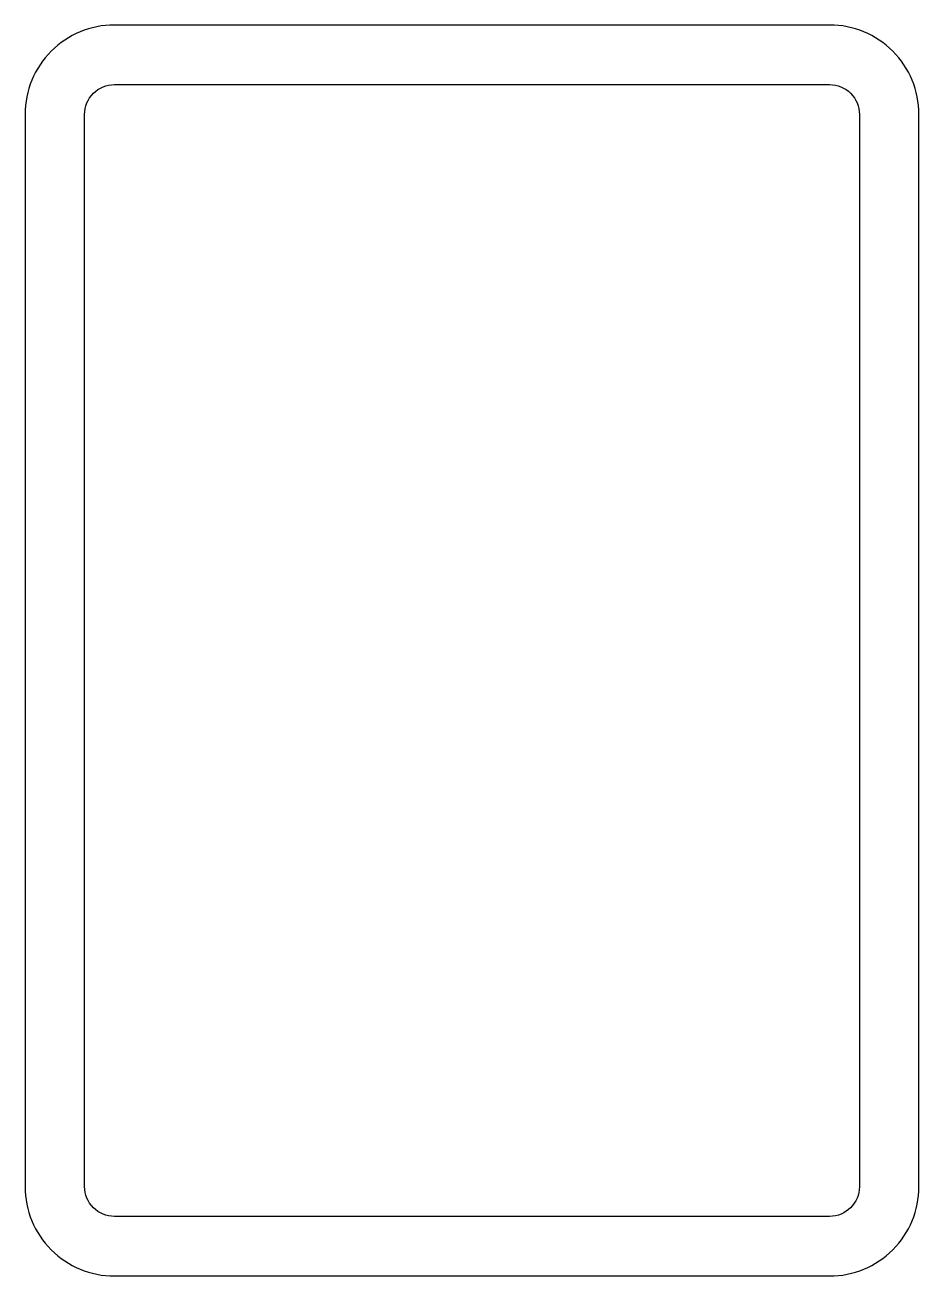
# Model space of a CAD drawing. Header units: millimetres. Extents: x -1 to 14, y -20 to 1.
import ezdxf

# ---------------------------------------------------------------- set-up
doc = ezdxf.new("R2010")
doc.units = ezdxf.units.MM
doc.layers.get('0').update_dxf_attribs({"linetype": 'CONTINUOUS'})

msp = doc.modelspace()

# ---------------------------------------------------------------- linework, layer by layer
for points in [[(0.5, -20), (12.5, -20, 0.414214), (14, -18.5), (14, -0.5, 0.414306), (12.5, 1), (0.5, 1, 0.414214), (-1, -0.5), (-1, -18.5, 0.414214)], [(1.914, -19), (0.5, -19, -0.414214), (0, -18.5), (0, -0.5, -0.414214), (0.5, 0), (12.5, 0, -0.414449), (13, -0.5), (13, -18.5, -0.413978), (12.5, -19)]]:
    msp.add_lwpolyline(points, format="xyb", close=True)

doc.saveas('drawing.dxf')
